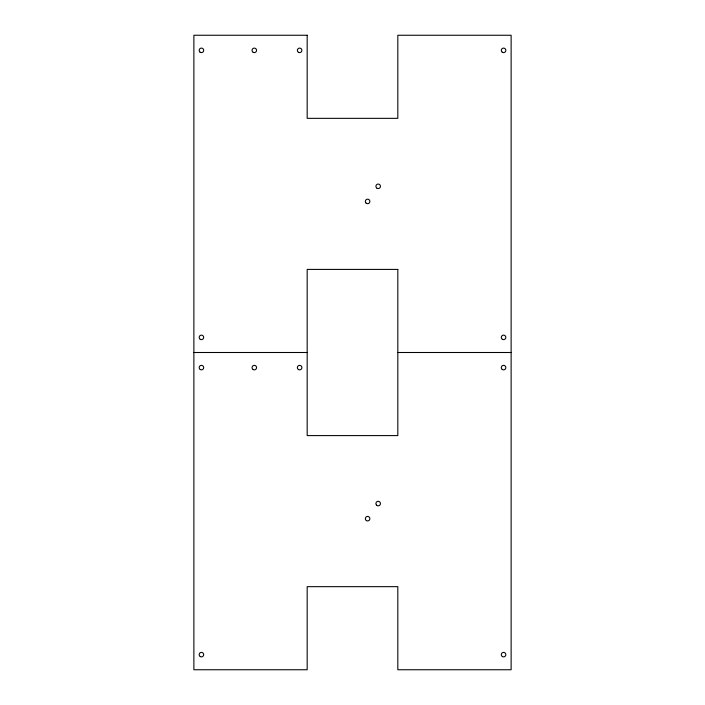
<?xml version="1.0" encoding="UTF-8"?>
<svg xmlns="http://www.w3.org/2000/svg" width="705" height="705" viewBox="0 0 705 705"><rect width="100%" height="100%" fill="white"/><g stroke="black" fill="none" stroke-linecap="round" stroke-linejoin="round"><path stroke-width="1.06" d="M193.875 352.5L307.177 352.5M397.823 352.5L511.125 352.5M307.177 35.25L193.875 35.25L193.875 669.75L307.177 669.75L307.177 586.657L397.823 586.657L397.823 669.75L511.125 669.75L511.125 35.25L397.823 35.25L397.823 118.343L307.177 118.343L307.177 35.25M397.823 269.407L307.177 269.407L307.177 435.593L397.823 435.593L397.823 269.407M200.105 52.196A2.265 2.265 0 0 0 203.683 50.575A2.265 2.265 0 0 0 200.493 48.292A2.265 2.265 0 0 0 200.105 52.196M502.251 52.196A2.265 2.265 0 0 0 505.829 50.575A2.265 2.265 0 0 0 502.639 48.292A2.265 2.265 0 0 0 502.251 52.196M502.436 339.352A2.265 2.265 0 0 0 505.837 337.395A2.265 2.265 0 0 0 502.436 335.43A2.265 2.265 0 0 0 502.436 339.352M200.299 339.352A2.265 2.265 0 0 0 203.692 337.395A2.265 2.265 0 0 0 200.299 335.43A2.265 2.265 0 0 0 200.299 339.352M253.174 52.32A2.265 2.265 0 0 0 256.567 50.355A2.265 2.265 0 0 0 253.174 48.398A2.265 2.265 0 0 0 253.174 52.32M298.488 52.32A2.265 2.265 0 0 0 301.89 50.355A2.265 2.265 0 0 0 298.488 48.398A2.265 2.265 0 0 0 298.488 52.32M366.001 203.031A2.265 2.265 0 0 0 369.799 202.018A2.265 2.265 0 0 0 367.023 199.242A2.265 2.265 0 0 0 366.001 203.031M377.052 188.288A2.265 2.265 0 0 0 380.444 186.323A2.265 2.265 0 0 0 377.052 184.357A2.265 2.265 0 0 0 377.052 188.288M200.299 369.57A2.265 2.265 0 0 0 203.692 367.605A2.265 2.265 0 0 0 200.299 365.648A2.265 2.265 0 0 0 200.299 369.57M502.251 369.446A2.265 2.265 0 0 0 505.829 367.825A2.265 2.265 0 0 0 502.639 365.543A2.265 2.265 0 0 0 502.251 369.446M502.436 656.602A2.265 2.265 0 0 0 505.837 654.645A2.265 2.265 0 0 0 502.436 652.68A2.265 2.265 0 0 0 502.436 656.602M200.299 656.602A2.265 2.265 0 0 0 203.692 654.645A2.265 2.265 0 0 0 200.299 652.68A2.265 2.265 0 0 0 200.299 656.602M253.174 369.57A2.265 2.265 0 0 0 256.567 367.605A2.265 2.265 0 0 0 253.174 365.648A2.265 2.265 0 0 0 253.174 369.57M298.488 369.57A2.265 2.265 0 0 0 301.89 367.605A2.265 2.265 0 0 0 298.488 365.648A2.265 2.265 0 0 0 298.488 369.57M366.477 520.642A2.265 2.265 0 0 0 369.869 518.677A2.265 2.265 0 0 0 366.477 516.712A2.265 2.265 0 0 0 366.477 520.642M376.576 505.177A2.265 2.265 0 0 0 380.374 504.154A2.265 2.265 0 0 0 377.598 501.378A2.265 2.265 0 0 0 376.576 505.177"/></g></svg>
